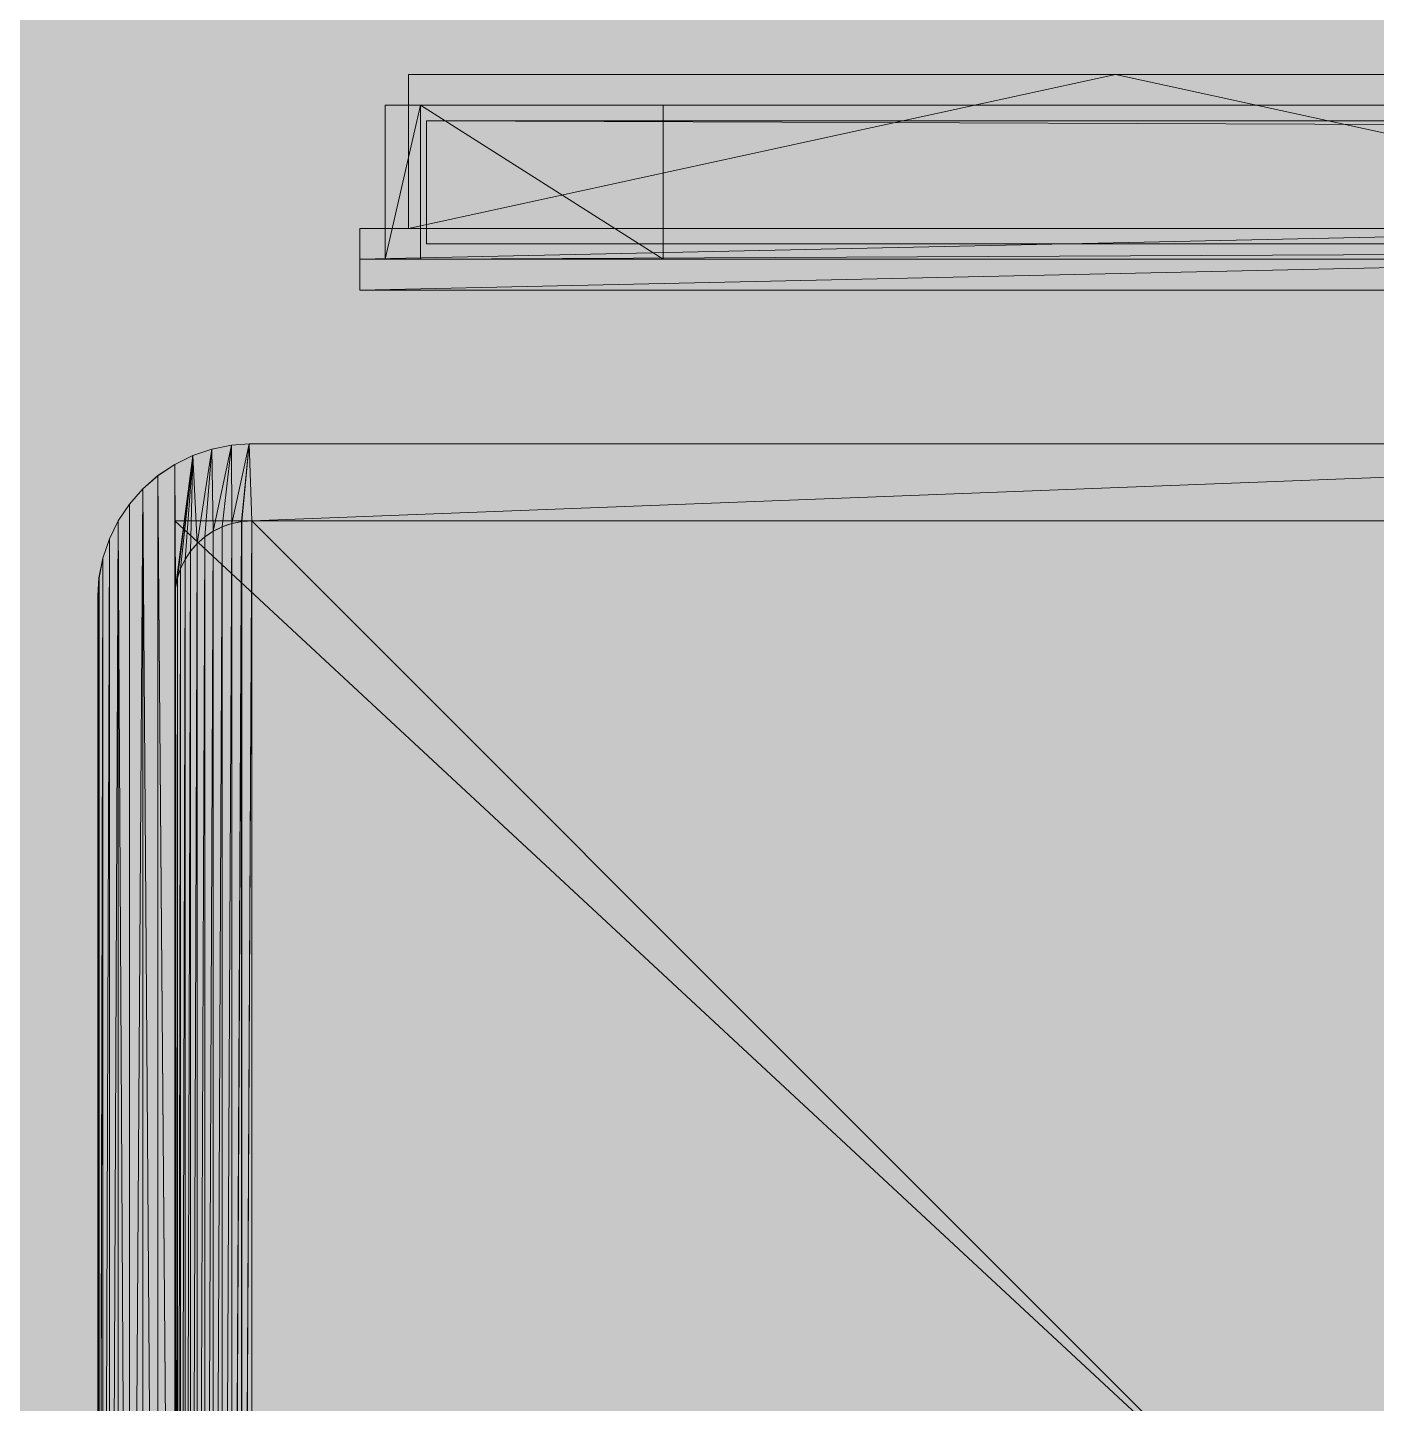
# Model space of a CAD drawing. Header units: millimetres. Extents: x 141848 to 1648660, y -821378 to -151356.
# Drawn here: x 210007.1 to 210217.5, y -270808.6 to -270594.1 of the extents above; entities that cross this region are included whole.
import ezdxf

# ---------------------------------------------------------------- set-up
doc = ezdxf.new("R2010")
doc.units = ezdxf.units.MM
doc.header["$MEASUREMENT"] = 0

# ---------------------------------------------------------------- blocks, each defined once
blk = doc.blocks.new('Forme_34_1')
at = {"color": 7, "linetype": 'Continuous', "lineweight": 20, "flags": 128}
for points in [[(210030.04, -270671.01), (210030.04, -270983.01)], [(210366.04, -270671.01), (210030.04, -270671.01)], [(210030.04, -270671.01), (210030.04, -270983.01)], [(210366.04, -270671.01), (210030.04, -270671.01)]]:
    blk.add_lwpolyline(points, dxfattribs=at)
blk = doc.blocks.new('Forme_35_1')
at = {"color": 7, "linetype": 'Continuous', "lineweight": 20, "flags": 128}
for points in [[(210366.04, -270671.01), (210030.04, -270671.01)], [(210366.04, -270983.01), (210030.04, -270671.01)], [(210030.04, -270983.01), (210030.04, -270671.01)]]:
    blk.add_lwpolyline(points, dxfattribs=at)
blk = doc.blocks.new('Forme_37_1')
at = {"color": 212, "linetype": 'Continuous', "lineweight": 5, "true_color": 0xcb00cc, "flags": 128}
blk.add_lwpolyline([(210218.84, -270671.01), (210042.04, -270671.01), (210041.36, -270671.06), (210040.47, -270671.12), (210039.8, -270671.25), (210038.93, -270671.42), (210038.28, -270671.64), (210037.44, -270671.92), (210036.83, -270672.22), (210036.04, -270672.62), (210035.47, -270673), (210034.73, -270673.49), (210034.22, -270673.94), (210033.55, -270674.53), (210032.96, -270675.19), (210032.51, -270675.7), (210032.02, -270676.44), (210031.65, -270677.01), (210031.25, -270677.81), (210030.95, -270678.41), (210030.66, -270679.26), (210030.45, -270679.9), (210030.27, -270680.78), (210030.13, -270681.45), (210030.08, -270682.33), (210030.04, -270683.01), (210030.04, -270846.21)], dxfattribs=at)
at = {"color": 7, "linetype": 'Continuous', "lineweight": 20, "flags": 128}
for points in [[(210030.04, -270971.01), (210030.13, -270681.45), (210030.45, -270679.9), (210030.95, -270678.41), (210031.65, -270677.01), (210032.51, -270675.7), (210033.55, -270674.53), (210034.73, -270673.49), (210036.04, -270672.62), (210037.44, -270671.92), (210038.93, -270671.42), (210040.47, -270671.12), (210042.04, -270671.01), (210354.04, -270671.01)], [(210037.44, -270982.1), (210038.93, -270671.42)], [(210038.93, -270982.6), (210040.47, -270671.12)], [(210038.93, -270982.6), (210038.93, -270671.42)], [(210040.47, -270982.91), (210042.04, -270671.01)], [(210040.47, -270982.91), (210040.47, -270671.12)], [(210354.04, -270983.01), (210042.04, -270671.01)], [(210042.04, -270983.01), (210042.04, -270671.01)], [(210033.55, -270979.49), (210034.73, -270673.49)], [(210034.73, -270980.53), (210036.04, -270672.62)], [(210034.73, -270980.53), (210034.73, -270673.49)], [(210036.04, -270981.4), (210037.44, -270671.92)], [(210036.04, -270981.4), (210036.04, -270672.62)], [(210037.44, -270982.1), (210037.44, -270671.92)], [(210031.65, -270977.01), (210032.51, -270675.7)], [(210032.51, -270978.32), (210033.55, -270674.53)], [(210032.51, -270978.32), (210032.51, -270675.7)], [(210033.55, -270979.49), (210033.55, -270674.53)], [(210030.95, -270975.61), (210031.65, -270677.01)], [(210031.65, -270977.01), (210031.65, -270677.01)], [(210030.13, -270972.58), (210030.45, -270679.9)], [(210030.45, -270974.12), (210030.95, -270678.41)], [(210030.45, -270974.12), (210030.45, -270679.9)], [(210030.95, -270975.61), (210030.95, -270678.41)], [(210030.04, -270971.01), (210030.04, -270683.01), (210030.13, -270681.45)], [(210030.13, -270972.58), (210030.13, -270681.45)]]:
    blk.add_lwpolyline(points, dxfattribs=at)
blk = doc.blocks.new('Forme_38_1')
at = {"color": 7, "linetype": 'Continuous', "lineweight": 20, "flags": 128}
for points in [[(210018.04, -270971.41), (210018.04, -270682.61), (210018.22, -270679.88), (210018.83, -270676.79), (210019.84, -270673.82), (210021.23, -270671), (210022.97, -270668.38), (210025.05, -270666.02), (210027.41, -270663.95), (210030.03, -270662.2), (210032.83, -270660.81), (210035.81, -270659.8), (210038.89, -270659.19), (210041.64, -270659.01), (210354.42, -270659.01)], [(210030.13, -270681.45), (210032.83, -270660.81)], [(210030.45, -270679.9), (210032.83, -270660.81)], [(210030.95, -270678.41), (210032.83, -270660.81)], [(210031.65, -270677.01), (210032.83, -270660.81)], [(210032.51, -270675.7), (210032.83, -270660.81)], [(210033.55, -270674.53), (210032.83, -270660.81)], [(210033.55, -270674.53), (210035.81, -270659.8)], [(210034.73, -270673.49), (210035.81, -270659.8)], [(210036.04, -270672.62), (210035.81, -270659.8)], [(210036.04, -270672.62), (210038.89, -270659.19)], [(210037.44, -270671.92), (210038.89, -270659.19)], [(210038.93, -270671.42), (210038.89, -270659.19)], [(210038.93, -270671.42), (210041.64, -270659.01)], [(210040.47, -270671.12), (210041.64, -270659.01)], [(210042.04, -270671.01), (210041.64, -270659.01)], [(210042.04, -270671.01), (210354.42, -270659.01)], [(210030.03, -270662.2), (210030.04, -270683.01), (210030.04, -270971.01)], [(210030.13, -270681.45), (210030.03, -270662.2)], [(210030.03, -270991.82), (210027.41, -270663.95)], [(210027.41, -270990.08), (210027.41, -270663.95)], [(210022.97, -270985.64), (210025.05, -270666.02)], [(210027.41, -270990.08), (210025.05, -270666.02)], [(210025.05, -270988), (210025.05, -270666.02)], [(210022.97, -270985.64), (210022.97, -270668.38)], [(210019.84, -270980.2), (210021.23, -270671)], [(210022.97, -270985.64), (210021.23, -270671)], [(210021.23, -270983.02), (210021.23, -270671)], [(210365.13, -270678.41), (210364.43, -270677.01), (210363.55, -270675.7), (210362.52, -270674.53), (210361.33, -270673.49), (210360.04, -270672.62), (210358.62, -270671.92), (210357.15, -270671.42), (210355.6, -270671.12), (210354.04, -270671.01), (210042.04, -270671.01), (210040.47, -270671.12), (210038.93, -270671.42), (210037.44, -270671.92), (210036.04, -270672.62), (210034.73, -270673.49), (210033.55, -270674.53), (210032.51, -270675.7), (210031.65, -270677.01), (210030.95, -270678.41), (210030.45, -270679.9), (210030.13, -270681.45), (210030.04, -270683.01)], [(210018.83, -270977.23), (210019.84, -270673.82)], [(210019.84, -270980.2), (210019.84, -270673.82)], [(210018.22, -270974.14), (210018.83, -270676.79)], [(210018.83, -270977.23), (210018.83, -270676.79)], [(210018.04, -270971.41), (210018.22, -270679.88)], [(210018.22, -270974.14), (210018.22, -270679.88)]]:
    blk.add_lwpolyline(points, dxfattribs=at)
blk = doc.blocks.new('Forme_39_1')
at = {"color": 7, "linetype": 'Continuous', "lineweight": 20, "flags": 128}
for points in [[(210066.48, -270601.41), (210176.77, -270601.41), (210287.07, -270601.41)], [(210287.07, -270625.41), (210176.77, -270601.41), (210066.48, -270625.41)], [(210066.48, -270601.41), (210066.48, -270625.41)], [(210287.07, -270601.41), (210307.87, -270601.41), (210328.67, -270601.41)], [(210287.07, -270601.41), (210326.79, -270606.21)], [(210288.96, -270606.21), (210287.07, -270601.41)], [(210287.07, -270601.41), (210287.07, -270625.41)], [(210307.87, -270601.41), (210326.79, -270606.21)], [(210326.79, -270606.21), (210328.67, -270601.41)], [(210328.67, -270625.41), (210328.67, -270601.41)], [(210287.07, -270625.41), (210288.96, -270606.21)], [(210288.96, -270606.21), (210326.79, -270606.21)], [(210288.96, -270606.21), (210288.96, -270630.21)], [(210326.79, -270606.21), (210328.67, -270625.41)], [(210326.79, -270630.21), (210326.79, -270606.21)], [(210058.91, -270625.41), (210058.91, -270630.21), (210058.91, -270635.01)], [(210058.91, -270630.21), (210279.51, -270625.41)], [(210279.51, -270625.41), (210058.91, -270625.41)], [(210279.51, -270625.41), (210288.96, -270630.21)], [(210287.07, -270625.41), (210279.51, -270625.41)], [(210279.51, -270625.41), (210279.51, -270630.21), (210279.51, -270635.01)], [(210287.07, -270625.41), (210288.96, -270630.21)], [(210288.96, -270626.09), (210326.79, -270630.21)], [(210326.79, -270630.21), (210328.67, -270625.41)], [(210336.23, -270625.41), (210328.67, -270625.41)], [(210328.67, -270625.41), (210336.23, -270630.21)], [(210336.23, -270635.01), (210336.23, -270630.21), (210336.23, -270625.41)], [(210279.51, -270630.21), (210058.91, -270630.21)], [(210058.91, -270635.01), (210279.51, -270630.21)], [(210279.51, -270630.21), (210288.96, -270630.21), (210326.79, -270630.21), (210336.23, -270630.21)], [(210279.51, -270630.21), (210336.23, -270635.01)], [(210326.79, -270630.21), (210336.23, -270635.01)], [(210058.91, -270635.01), (210279.51, -270635.01)], [(210279.51, -270635.01), (210336.23, -270635.01)]]:
    blk.add_lwpolyline(points, dxfattribs=at)
blk = doc.blocks.new('Forme_41_1')
at = {"color": 7, "linetype": 'Continuous', "lineweight": 20, "flags": 128}
for points in [[(210062.86, -270630.21), (210068.37, -270606.21)], [(210062.86, -270630.21), (210062.86, -270606.21)], [(210062.86, -270606.21), (210068.37, -270606.21)], [(210068.37, -270606.21), (210106.19, -270606.21)], [(210068.37, -270606.21), (210106.19, -270630.21)], [(210068.37, -270630.21), (210068.37, -270606.21)], [(210106.19, -270606.21), (210106.19, -270630.21)], [(210062.86, -270630.21), (210068.37, -270630.21)], [(210106.19, -270630.21), (210068.37, -270630.21)]]:
    blk.add_lwpolyline(points, dxfattribs=at)
blk = doc.blocks.new('Forme_42_1')
at = {"color": 7, "linetype": 'Continuous', "lineweight": 20, "flags": 128}
for points in [[(210595.78, -270608.61), (210069.31, -270608.61)], [(210069.31, -270608.61), (210595.78, -270610.6)], [(210069.31, -270608.61), (210069.31, -270627.81)], [(210595.78, -270627.81), (210069.31, -270627.81)]]:
    blk.add_lwpolyline(points, dxfattribs=at)
blk = doc.blocks.new('Forme_43_1')
at = {"color": 7, "linetype": 'Continuous', "lineweight": 20, "flags": 128}
for points in [[(210068.37, -270606.21), (210588.83, -270606.21)], [(210068.37, -270606.21), (210068.37, -270630.21)], [(210068.37, -270630.21), (210588.83, -270627.75)], [(210068.37, -270630.21), (210588.83, -270630.21)]]:
    blk.add_lwpolyline(points, dxfattribs=at)

msp = doc.modelspace()

# ---------------------------------------------------------------- hatches: boundary and pattern name
at = {"linetype": 'Continuous', "lineweight": 0, "true_color": 0x6f6f6f}
h = msp.add_hatch(color=8, dxfattribs=at)
h.paths.add_polyline_path([(141848.442, -295062.571), (269220.821, -293826.868), (269220.821, -270902.734), (268763.049, -270902.734), (254213.6, -271040.575), (254213.6, -163437.635), (153156.2, -163437.635), (153156.2, -271040.575), (153182.962, -271040.57), (153183.146, -272000.514, -0.4094274), (149183.681, -275935.042), (141848.442, -275935.042)])
h.paths.add_polyline_path([(158435.584, -260639.953), (155145.584, -260639.953), (155145.584, -248364.953), (155145.584, -243089.974), (155145.584, -242189.974), (158435.584, -242189.974)], flags=0)
h.paths.add_polyline_path([(161503.433, -171995.57), (161503.433, -193810.571), (161503.433, -230015.57), (161503.433, -260810.571), (196775.042, -260810.571), (196775.042, -222495.57), (186955.542, -222495.57), (186955.542, -218295.57), (196754.55, -218295.57), (196754.55, -208495.57), (196754.55, -204495.57), (193355.542, -204495.57), (193355.542, -195161.535), (195576.034, -195161.535), (195576.034, -189810.571), (217850.068, -189810.571), (217850.068, -262266.885), (245610.045, -262266.885), (245610.045, -253395.571), (245626.034, -253395.571), (246426.034, -253395.571), (247826.034, -253395.571), (247826.034, -248005.571), (247826.034, -246605.571), (245626.034, -246605.571), (245610.045, -246605.571), (245610.045, -171995.57), (212806.28, -171995.57)], flags=0)
h.paths.add_polyline_path([(162737.042, -269433.913, -0.0903187), (162858.773, -268727.623, -0.2014487), (163912.639, -267592.74, -0.1042114), (164718.006, -267415.055), (165317.979, -267409.371, -0.1040446), (166125.354, -267571.244, -0.2382555), (167284.257, -268953.318, -0.0551886), (167336.836, -269390.334), (167338.931, -269611.438), (167351.046, -270890.267), (167092.583, -271892.761, -0.2679492), (165370.083, -272909.124), (164770.11, -272914.808, -0.1937175), (163379.252, -272370.185, -0.0705688), (163028.663, -271931.262, -0.1316525), (162751.253, -270933.845)], flags=0)
h.paths.add_polyline_path([(175327.752, -275599.002, -0.4157911), (173316.986, -273599.031), (173316.986, -273452.052), (173330.488, -267377.824, -0.3805567), (175316.986, -265609.826), (175394.714, -265609.826), (175394.714, -270609.826), (190394.714, -270609.826), (190394.714, -265609.826), (195356.191, -265609.826, -0.4142136), (196856.191, -267109.826), (196856.191, -273660.699, -0.3455016), (195137.285, -275433.432)], flags=0)
h.paths.add_polyline_path([(205510.093, -271504.083, -0.1344739), (205230.948, -270484.937), (205230.948, -268984.937, -0.4142136), (207230.948, -266984.937), (207830.948, -266984.937, -0.4142136), (209830.948, -268984.937), (209830.948, -270484.937, -0.1288203), (209574.03, -271465.581, -0.2709363), (207830.948, -272484.937), (207230.948, -272484.937, -0.26498)], flags=0)
h.paths.add_polyline_path([(217862.687, -273329.325), (217869.949, -267730.336, -0.0985615), (218100.718, -266943.721), (218117.681, -266951.545, -0.258849), (219955.479, -265605.827), (219953.141, -265587.294), (220637.569, -265587.294), (220637.569, -265687.294), (220637.569, -270687.294), (250537.569, -270687.294), (250537.569, -265687.294), (252208.004, -265687.294), (254186.294, -265687.294), (254186.294, -267687.294), (254186.294, -271062.255, 0.0013458), (254186.323, -271073.021), (254197.209, -273095.233, -0.4142136), (252208.004, -275105.97), (243484.534, -275105.97, -0.005189), (243431.438, -275116.103), (235447.992, -275196.191), (220071.012, -275253.24, -0.3865533), (217873.089, -273475.385, -0.0251892)], flags=0)

# ---------------------------------------------------------------- linework, layer by layer
at = {"color": 7, "linetype": 'Continuous', "lineweight": 20, "flags": 128}
for points in [[(210066.481, -270601.41), (210176.773, -270601.41), (210287.065, -270601.41)], [(210287.065, -270625.41), (210176.773, -270601.41), (210066.481, -270625.41)], [(210066.481, -270601.41), (210066.481, -270625.41)], [(210062.857, -270630.21), (210068.365, -270606.21)], [(210062.857, -270630.21), (210062.857, -270606.21)], [(210062.857, -270606.21), (210068.365, -270606.21)], [(210068.365, -270606.21), (210106.189, -270606.21)], [(210068.365, -270606.21), (210106.189, -270630.21)], [(210068.365, -270630.21), (210068.365, -270606.21)], [(210068.365, -270606.21), (210588.826, -270606.21)], [(210068.365, -270606.21), (210068.365, -270630.21)], [(210106.189, -270606.21), (210106.189, -270630.21)], [(210595.778, -270608.61), (210069.313, -270608.61)], [(210069.313, -270608.61), (210595.778, -270610.603)], [(210069.313, -270608.61), (210069.313, -270627.81)], [(210058.909, -270625.41), (210058.909, -270630.21), (210058.909, -270635.01)], [(210058.909, -270630.21), (210279.505, -270625.41)], [(210279.505, -270625.41), (210058.909, -270625.41)], [(210068.365, -270630.21), (210588.826, -270627.746)], [(210595.778, -270627.81), (210069.313, -270627.81)], [(210279.505, -270630.21), (210058.909, -270630.21)], [(210058.909, -270635.01), (210279.505, -270630.21)], [(210062.857, -270630.21), (210068.365, -270630.21)], [(210106.189, -270630.21), (210068.365, -270630.21)], [(210068.365, -270630.21), (210588.826, -270630.21)], [(210058.909, -270635.01), (210279.505, -270635.01)], [(210018.037, -270971.406), (210018.037, -270682.614), (210018.217, -270679.878), (210018.829, -270676.794), (210019.837, -270673.818), (210021.229, -270670.998), (210022.969, -270668.382), (210025.045, -270666.018), (210027.409, -270663.954), (210030.025, -270662.202), (210032.833, -270660.81), (210035.809, -270659.802), (210038.893, -270659.19), (210041.641, -270659.01), (210354.421, -270659.01)], [(210030.133, -270681.45), (210032.833, -270660.81)], [(210030.445, -270679.902), (210032.833, -270660.81)], [(210030.949, -270678.414), (210032.833, -270660.81)], [(210031.645, -270677.01), (210032.833, -270660.81)], [(210032.509, -270675.702), (210032.833, -270660.81)], [(210033.553, -270674.526), (210032.833, -270660.81)], [(210033.553, -270674.526), (210035.809, -270659.802)], [(210034.729, -270673.494), (210035.809, -270659.802)], [(210036.037, -270672.618), (210035.809, -270659.802)], [(210036.037, -270672.618), (210038.893, -270659.19)], [(210037.441, -270671.922), (210038.893, -270659.19)], [(210038.929, -270671.418), (210038.893, -270659.19)], [(210038.929, -270671.418), (210041.641, -270659.01)], [(210040.465, -270671.118), (210041.641, -270659.01)], [(210042.037, -270671.01), (210041.641, -270659.01)], [(210042.037, -270671.01), (210354.421, -270659.01)], [(210030.025, -270662.202), (210030.037, -270683.01), (210030.037, -270971.01)], [(210030.133, -270681.45), (210030.025, -270662.202)], [(210030.025, -270991.818), (210027.409, -270663.954)], [(210027.409, -270990.078), (210027.409, -270663.954)], [(210022.969, -270985.638), (210025.045, -270666.018)], [(210027.409, -270990.078), (210025.045, -270666.018)], [(210025.045, -270988.002), (210025.045, -270666.018)], [(210022.969, -270985.638), (210022.969, -270668.382)], [(210019.837, -270980.202), (210021.229, -270670.998)], [(210022.969, -270985.638), (210021.229, -270670.998)], [(210021.229, -270983.022), (210021.229, -270670.998)], [(210030.037, -270671.01), (210030.037, -270983.01)], [(210366.037, -270671.01), (210030.037, -270671.01)], [(210030.037, -270671.01), (210030.037, -270983.01)], [(210366.037, -270671.01), (210030.037, -270671.01)], [(210366.037, -270671.01), (210030.037, -270671.01)], [(210366.037, -270983.01), (210030.037, -270671.01)], [(210030.037, -270983.01), (210030.037, -270671.01)], [(210030.037, -270971.01), (210030.133, -270681.45), (210030.445, -270679.902), (210030.949, -270678.414), (210031.645, -270677.01), (210032.509, -270675.702), (210033.553, -270674.526), (210034.729, -270673.494), (210036.037, -270672.618), (210037.441, -270671.922), (210038.929, -270671.418), (210040.465, -270671.118), (210042.037, -270671.01), (210354.037, -270671.01)], [(210365.125, -270678.414), (210364.429, -270677.01), (210363.553, -270675.702), (210362.521, -270674.526), (210361.333, -270673.494), (210360.037, -270672.618), (210358.621, -270671.922), (210357.145, -270671.418), (210355.597, -270671.118), (210354.037, -270671.01), (210042.037, -270671.01), (210040.465, -270671.118), (210038.929, -270671.418), (210037.441, -270671.922), (210036.037, -270672.618), (210034.729, -270673.494), (210033.553, -270674.526), (210032.509, -270675.702), (210031.645, -270677.01), (210030.949, -270678.414), (210030.445, -270679.902), (210030.133, -270681.45), (210030.037, -270683.01)], [(210037.441, -270982.098), (210038.929, -270671.418)], [(210038.929, -270982.602), (210040.465, -270671.118)], [(210038.929, -270982.602), (210038.929, -270671.418)], [(210040.465, -270982.914), (210042.037, -270671.01)], [(210040.465, -270982.914), (210040.465, -270671.118)], [(210354.037, -270983.01), (210042.037, -270671.01)], [(210042.037, -270983.01), (210042.037, -270671.01)], [(210018.829, -270977.226), (210019.837, -270673.818)], [(210019.837, -270980.202), (210019.837, -270673.818)], [(210033.553, -270979.494), (210034.729, -270673.494)], [(210034.729, -270980.526), (210036.037, -270672.618)], [(210034.729, -270980.526), (210034.729, -270673.494)], [(210036.037, -270981.402), (210037.441, -270671.922)], [(210036.037, -270981.402), (210036.037, -270672.618)], [(210037.441, -270982.098), (210037.441, -270671.922)], [(210031.645, -270977.01), (210032.509, -270675.702)], [(210032.509, -270978.318), (210033.553, -270674.526)], [(210032.509, -270978.318), (210032.509, -270675.702)], [(210033.553, -270979.494), (210033.553, -270674.526)], [(210018.217, -270974.142), (210018.829, -270676.794)], [(210018.829, -270977.226), (210018.829, -270676.794)], [(210030.949, -270975.606), (210031.645, -270677.01)], [(210031.645, -270977.01), (210031.645, -270677.01)], [(210018.037, -270971.406), (210018.217, -270679.878)], [(210018.217, -270974.142), (210018.217, -270679.878)], [(210030.133, -270972.582), (210030.445, -270679.902)], [(210030.445, -270974.118), (210030.949, -270678.414)], [(210030.445, -270974.118), (210030.445, -270679.902)], [(210030.949, -270975.606), (210030.949, -270678.414)], [(210030.037, -270971.01), (210030.037, -270683.01), (210030.133, -270681.45)], [(210030.133, -270972.582), (210030.133, -270681.45)]]:
    msp.add_lwpolyline(points, dxfattribs=at)
at = {"color": 212, "linetype": 'Continuous', "lineweight": 5, "true_color": 0xcb00cc, "flags": 128}
msp.add_lwpolyline([(210218.838, -270671.01), (210042.037, -270671.01), (210041.356, -270671.057), (210040.465, -270671.118), (210039.8, -270671.248), (210038.929, -270671.418), (210038.285, -270671.636), (210037.441, -270671.922), (210036.833, -270672.223), (210036.037, -270672.618), (210035.471, -270672.997), (210034.729, -270673.494), (210034.22, -270673.941), (210033.553, -270674.526), (210032.962, -270675.192), (210032.509, -270675.702), (210032.02, -270676.443), (210031.645, -270677.01), (210031.251, -270677.805), (210030.949, -270678.414), (210030.664, -270679.257), (210030.445, -270679.902), (210030.269, -270680.779), (210030.133, -270681.45), (210030.079, -270682.334), (210030.037, -270683.01), (210030.037, -270846.21)], dxfattribs=at)

# ---------------------------------------------------------------- block references
at = {"linetype": 'Continuous', "lineweight": 0}
for name in ['Forme_39_1', 'Forme_41_1', 'Forme_43_1', 'Forme_42_1', 'Forme_38_1', 'Forme_34_1', 'Forme_35_1', 'Forme_37_1']:
    msp.add_blockref(name, (0, 0), dxfattribs=at)

doc.saveas('drawing.dxf')
